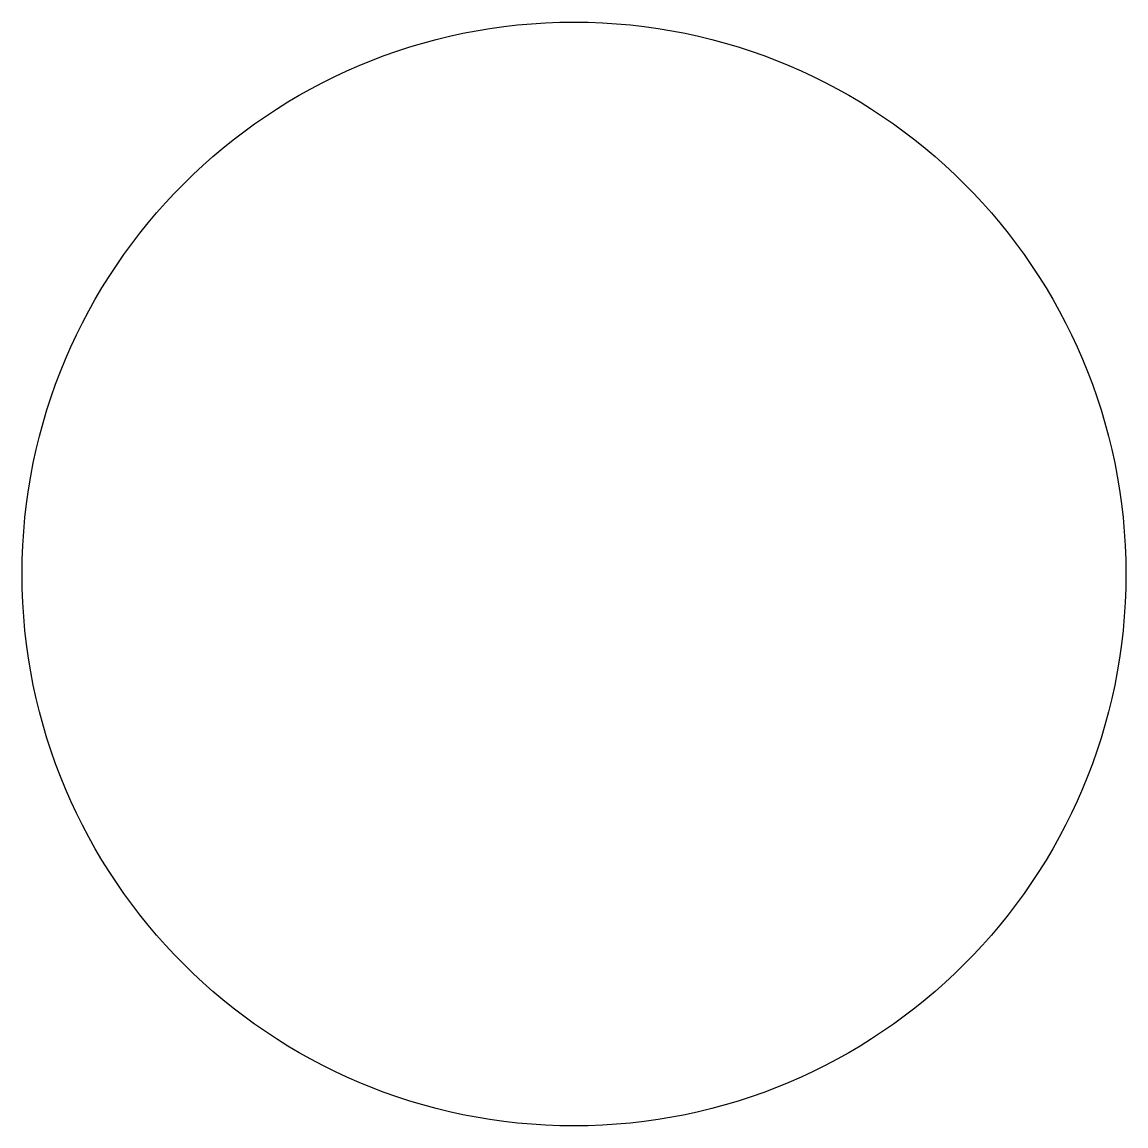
# Model space of a CAD drawing. Header units: millimetres. Extents: x 1.5 to 4.5, y 2.5 to 5.5.
import ezdxf

# ---------------------------------------------------------------- set-up
doc = ezdxf.new("R2010")
doc.units = ezdxf.units.MM

msp = doc.modelspace()

# ---------------------------------------------------------------- linework, layer by layer
for centre in [(3, 4), (3, 4, 7)]:
    msp.add_circle(centre, 1.5)

doc.saveas('drawing.dxf')
